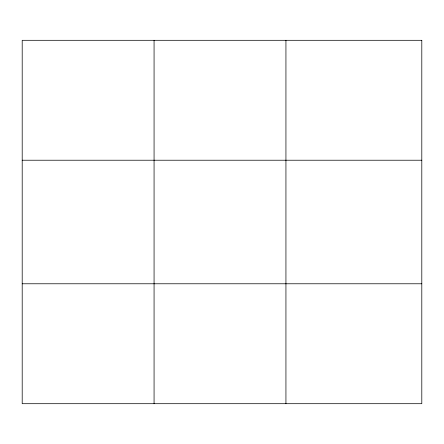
<?xml version="1.0" encoding="UTF-8"?>
<svg xmlns="http://www.w3.org/2000/svg" width="444" height="444" viewBox="0 0 444 444"><rect width="100%" height="100%" fill="white"/><g stroke="black" fill="none" stroke-linecap="round" stroke-linejoin="round"><path stroke-width="0.67" d="M154.068 403.696L154.068 40.304M285.936 403.696L285.936 40.304M22.2 160.223L421.8 160.223M22.2 283.777L421.8 283.777M421.8 40.304L421.8 403.696L22.2 403.696L22.2 40.304L421.8 40.304"/></g></svg>
